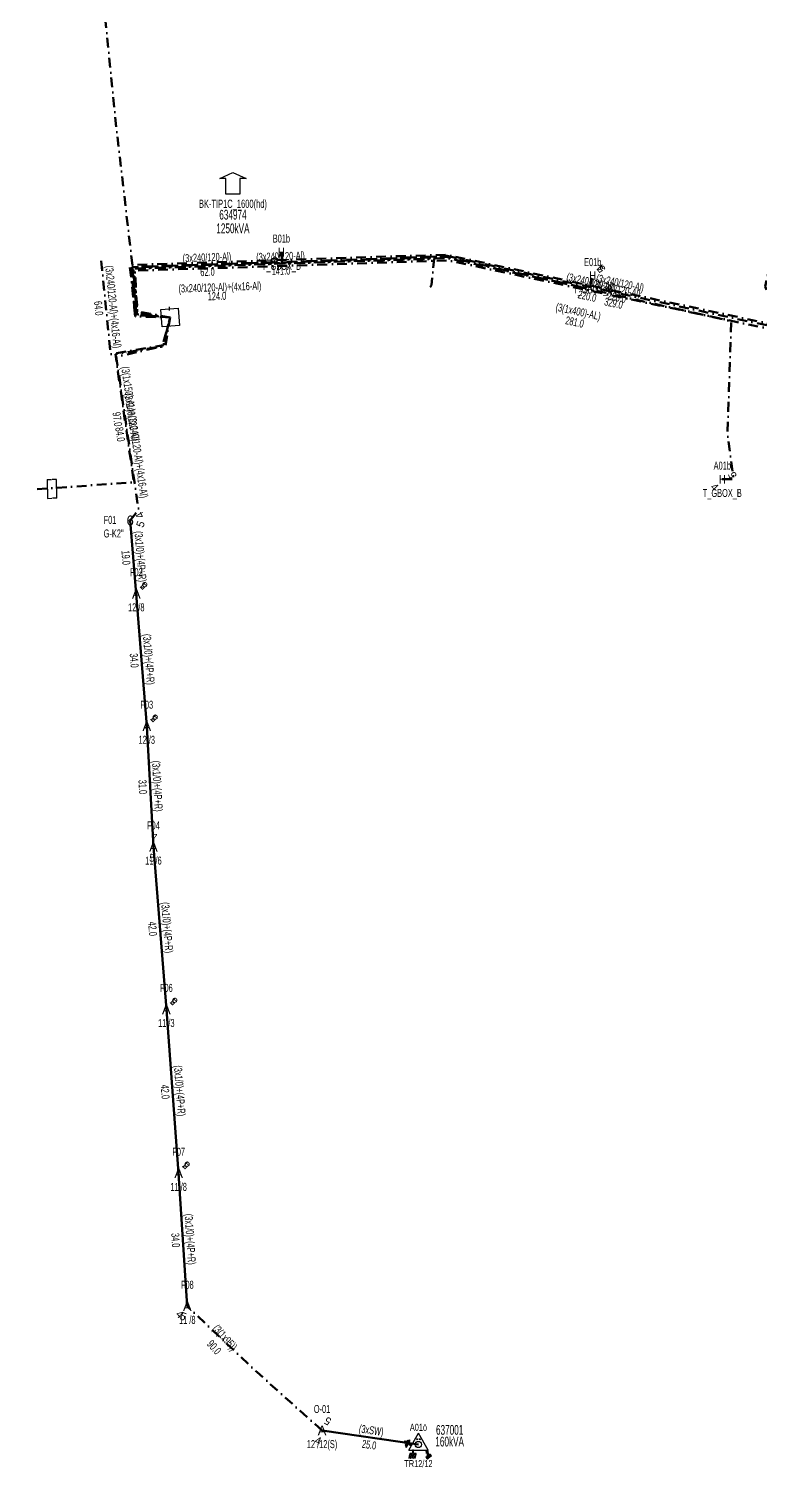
# Model space of a CAD drawing. Header units: millimetres. Extents: x 621691 to 622806, y 4076709 to 4077698.
# Drawn here: x 622211.1 to 622398.6, y 4076709.5 to 4077078.1 of the extents above; entities that cross this region are included whole.
import ezdxf
from ezdxf.enums import TextEntityAlignment as Align

# ---------------------------------------------------------------- set-up
doc = ezdxf.new("R2010")
doc.units = ezdxf.units.MM
doc.linetypes.add('DASHDOT', pattern=[5, 2.5, -1.25, 0, -1.25])
for name, color, linetype, lineweight in [('DIREK_BOX_MEVCUT', 5, 'Continuous', 25), ('DIREK_OG_MEVCUT', 16, 'Continuous', 25), ('HAT_AG_YERALTI_MEVCUT', 126, 'DASHDOT', 50), ('HAT_BOX_YERALTI_MEVCUT', 192, 'DASHDOT', 50), ('HAT_OG_HAVAI_MEVCUT', 48, 'Continuous', 70), ('HAT_OG_YERALTI_MEVCUT', 48, 'DASHDOT', 70), ('TRAFO_MEVCUT', 5, 'Continuous', 30), ('TRAFO_TADILAT_BYSK', 5, 'Continuous', 30)]:
    doc.layers.add(name, color=color, linetype=linetype, lineweight=lineweight)
doc.layers.add('NIA_AG', color=5, linetype='Continuous')
doc.styles.add('Direk', font='B_CAD')
doc.styles.get("Standard").update_dxf_attribs({"font": 'Arial'})

# ---------------------------------------------------------------- blocks, each defined once
blk = doc.blocks.new('AG_NIA', base_point=(-64.4296, 129.8924))
at = {"layer": 'NIA_AG'}
for p, q in [((-64.429604, 132.292432), (-65.529604, 132.292432)), ((-64.429604, 127.492432), (-64.429604, 132.292432)), ((-64.429604, 127.492432), (-65.529604, 127.492432))]:
    blk.add_line(p, q, dxfattribs=at)
blk = doc.blocks.new('MEV_BINA_KARE')
at = {"layer": 'TRAFO_MEVCUT', "linetype": 'Continuous'}
for p, q in [((-2.25, -2.25), (-2.25, 2.25)), ((-2.25, 2.25), (2.25, 2.25)), ((0, 1.8), (0, 2.7)), ((2.25, 2.25), (2.25, -2.25)), ((2.25, -2.25), (-2.25, -2.25))]:
    blk.add_line(p, q, dxfattribs=at)
blk = doc.blocks.new('MEV_BETKOSK')
at = {"layer": 'TRAFO_MEVCUT', "linetype": 'Continuous'}
for p, q in [((-3.4, 2), (0, 3.6)), ((-1.8, 2), (-3.4, 2)), ((-1.8, -2), (-1.8, 2)), ((0, 3.6), (3.4, 2)), ((3.4, 2), (1.8, 2)), ((1.8, 2), (1.8, -2)), ((1.8, -2), (-1.8, -2))]:
    blk.add_line(p, q, dxfattribs=at)
blk = doc.blocks.new('MEV_DIREK_OZEL')
h = blk.add_hatch(color=32)
h.paths.add_polyline_path([(-2.12, 1), (-2.34, 1.12), (-3.29, -0.52), (-3.08, -0.65), (-2.65, 0.09), (-1.88, -0.36), (-1.78, -0.19), (-2.55, 0.26)])
h.paths.add_polyline_path([(-3.44, -0.15), (-3.31, -0.22), (-2.59, 1.01), (-2.72, 1.09)])
h.paths.add_polyline_path([(-3.52, 0.32), (-3.39, 0.24), (-3.03, 0.85), (-3.16, 0.92)])
h.paths.add_polyline_path([(-3.56, 0.84), (-3.64, 0.71), (-3.51, 0.63), (-3.43, 0.76)])
h.paths.add_polyline_path([(-1.49, -2.34), (-2.24, -2.34), (-2.5, -3.47), (-2.4, -3.47), (-2.19, -2.54), (-1.89, -2.54), (-2.1, -3.47), (-2, -3.47), (-1.79, -2.54), (-1.49, -2.54), (-1.7, -3.48), (-1.6, -3.48), (-1.39, -2.54), (-1.09, -2.54), (-1.3, -3.48), (-1.2, -3.48), (-0.99, -2.54), (-0.69, -2.55), (-0.9, -3.48), (-0.8, -3.48), (-0.54, -2.35), (-1.29, -2.34), (-1.29, -1.44), (-1.49, -1.44)])
at = {"layer": 'TRAFO_MEVCUT'}
for points in [[(2.4, -1.57), (2.17, -1.92), (2.12, -1.44), (1.99, -1.44), (2.06, -2.32), (2.29, -1.96), (2.35, -2.67), (2.14, -2.67), (2.44, -2.87), (2.45, -2.86), (2.69, -2.49), (2.49, -2.63)], [(2.4, -1.57), (2.17, -1.92), (2.12, -1.44), (1.99, -1.44), (2.06, -2.32), (2.29, -1.96), (2.35, -2.67), (2.14, -2.67), (2.44, -2.87), (2.02, -3.19), (2.24, -3.79), (2.3, -3.74), (2.13, -3.26), (2.3, -3.13), (2.48, -3.6), (2.54, -3.56), (2.36, -3.08), (2.54, -2.94), (2.72, -3.42), (2.78, -3.38), (2.6, -2.9), (2.78, -2.76), (2.95, -3.24), (3.01, -3.2), (2.84, -2.72), (3.01, -2.58), (3.19, -3.06), (3.25, -3.01), (3.03, -2.42), (2.45, -2.86), (2.69, -2.49), (2.49, -2.63)], [(3.01, -2.58), (3.19, -3.06), (3.25, -3.01), (3.03, -2.42), (2.45, -2.86), (2.69, -2.49), (2.49, -2.63), (2.4, -1.57), (2.17, -1.92), (2.12, -1.44), (1.99, -1.44), (2.06, -2.32), (2.29, -1.96), (2.35, -2.67), (2.14, -2.67), (2.44, -2.87), (2.02, -3.19), (2.24, -3.79), (2.3, -3.74), (2.13, -3.26), (2.3, -3.13), (2.48, -3.6), (2.54, -3.56), (2.36, -3.08), (2.54, -2.94), (2.72, -3.42), (2.78, -3.38), (2.6, -2.9), (2.78, -2.76), (2.95, -3.24), (3.01, -3.2), (2.84, -2.72)]]:
    blk.add_hatch(color=32, dxfattribs=at).paths.add_polyline_path(points)
at = {"layer": 'TRAFO_MEVCUT', "linetype": 'Continuous'}
for p, q in [((-2.5, -1.44), (0, 2.89)), ((2.5, -1.44), (0, 2.89)), ((-2.5, -1.44), (2.5, -1.44))]:
    blk.add_line(p, q, dxfattribs=at)
at = {"layer": 'TRAFO_MEVCUT', "color": 32, "flags": 128}
blk.add_lwpolyline([(1.99, -1.44), (2.12, -1.44), (2.17, -1.92), (2.4, -1.57), (2.49, -2.63), (2.69, -2.49), (2.45, -2.86), (3.03, -2.42), (3.25, -3.01), (3.19, -3.06), (3.01, -2.58), (2.84, -2.72), (3.01, -3.2), (2.95, -3.24), (2.78, -2.76), (2.6, -2.9), (2.78, -3.38), (2.72, -3.42), (2.54, -2.94), (2.36, -3.08), (2.54, -3.56), (2.48, -3.6), (2.3, -3.13), (2.13, -3.26), (2.3, -3.74), (2.24, -3.79), (2.02, -3.19), (2.44, -2.87), (2.14, -2.67), (2.35, -2.67), (2.29, -1.96), (2.06, -2.32), (1.99, -1.44)], dxfattribs=at)
at = {"layer": 'TRAFO_MEVCUT', "linetype": 'Continuous'}
for centre, radius in [((0, 0), 0.804), ((-0.34, 1.34), 0.12), ((0.34, 1.34), 0.12)]:
    blk.add_circle(centre, radius, dxfattribs=at)
at = {"layer": 'TRAFO_TADILAT_BYSK', "color": 32, "flags": 128}
for points in [[(-3.51, 0.63), (-3.43, 0.76), (-3.56, 0.84), (-3.64, 0.71), (-3.51, 0.63)], [(-3.39, 0.24), (-3.03, 0.85), (-3.16, 0.92), (-3.52, 0.32), (-3.39, 0.24)], [(-3.31, -0.22), (-2.59, 1.01), (-2.72, 1.09), (-3.44, -0.15), (-3.31, -0.22)], [(-1.78, -0.19), (-2.55, 0.26), (-2.12, 1), (-2.34, 1.12), (-3.29, -0.52), (-3.08, -0.65), (-2.65, 0.09), (-1.88, -0.36), (-1.78, -0.19)], [(-1.29, -1.44), (-1.49, -1.44), (-1.49, -2.34), (-2.24, -2.34), (-2.5, -3.47), (-2.4, -3.47), (-2.19, -2.54), (-1.89, -2.54), (-2.1, -3.47), (-2, -3.47), (-1.79, -2.54), (-1.49, -2.54), (-1.7, -3.48), (-1.6, -3.48), (-1.39, -2.54), (-1.09, -2.54), (-1.3, -3.48), (-1.2, -3.48), (-0.99, -2.54), (-0.69, -2.55), (-0.9, -3.48), (-0.8, -3.48), (-0.54, -2.35), (-1.29, -2.34), (-1.29, -1.44)]]:
    blk.add_lwpolyline(points, dxfattribs=at)

msp = doc.modelspace()

# ---------------------------------------------------------------- linework, layer by layer
at = {"layer": 'HAT_AG_YERALTI_MEVCUT', "flags": 128}
for points in [[(622229.714429, 4077018.560548), (622232.106593, 4076994.694398), (622245.614394, 4076996.987235), (622247.37028, 4077004.0952)], [(622247.37028, 4077004.0952), (622238.804204, 4077005.211896), (622237.941139, 4077016.541738), (622281.165964, 4077018.074757), (622315.007542, 4077019.106462), (622314.299694, 4077012.352414), (622313.518841, 4077011.175506)], [(622213.287703, 4076960.072276), (622238.061976, 4076961.867481), (622233.32855, 4076994.703287), (622245.341022, 4076996.697058), (622247.37028, 4077004.0952)]]:
    msp.add_lwpolyline(points, dxfattribs=at)
at = {"layer": 'HAT_BOX_YERALTI_MEVCUT', "flags": 128}
for points in [[(622468.027073, 4077051.37196), (622466.55514, 4077050.801201), (622412.458243, 4077077.84965), (622399.864835, 4077012.035408), (622404.245151, 4077000.427572), (622318.532295, 4077018.717749), (622238.352512, 4077016.057087), (622238.903568, 4077005.335401), (622247.37028, 4077004.0952)], [(622431.96159, 4076998.762491), (622430.132243, 4076992.434981), (622406.783554, 4077001.218193), (622317.935826, 4077020.17144), (622236.989625, 4077017.51038), (622238.415171, 4077004.356474), (622247.37028, 4077004.0952)], [(622388.835537, 4076962.623063), (622391.79225, 4076962.623063), (622390.149632, 4076974.011884), (622391.135203, 4077003.140983), (622318.121024, 4077019.613499), (622237.621403, 4077016.840874), (622238.47672, 4077004.925436), (622247.37028, 4077004.0952)], [(622275.86488, 4077020.804981), (622275.978271, 4077018.3421), (622237.720973, 4077016.930985), (622238.668014, 4077004.918513), (622247.37028, 4077004.0952)], [(622247.37028, 4077004.0952), (622239.066769, 4077005.317267), (622238.020039, 4077016.631919), (622313.363667, 4077019.172878), (622318.348095, 4077019.322411), (622337.13939, 4077015.185335), (622354.820595, 4077011.498535), (622355.642, 4077014.769)]]:
    msp.add_lwpolyline(points, dxfattribs=at)
at = {"layer": 'HAT_OG_HAVAI_MEVCUT'}
for p, q in [((622237.12, 4076952.079), (622238.682479, 4076933.30987)), ((622238.682479, 4076933.30987), (622241.366229, 4076899.377374)), ((622243.072049, 4076868.428703), (622241.366229, 4076899.377374)), ((622243.072049, 4076868.428703), (622246.378194, 4076826.811462)), ((622246.378194, 4076826.811462), (622249.535055, 4076784.828843)), ((622249.535055, 4076784.828843), (622251.749608, 4076750.753131)), ((622286.28, 4076718.92), (622310.976, 4076715.323))]:
    msp.add_line(p, q, dxfattribs=at)
at = {"layer": 'HAT_OG_YERALTI_MEVCUT', "flags": 128}
for points in [[(622247.37028, 4077004.0952), (622239.077573, 4077005.574039), (622233.594435, 4077052.494034), (622227.444457, 4077112.915491), (622232.175767, 4077179.159814), (622213.540931, 4077189.139125), (622211.128, 4077185.816)], [(622247.37028, 4077004.0952), (622238.246808, 4077004.687791), (622237.534034, 4077016.999329), (622295.787048, 4077018.943256), (622318.312732, 4077019.848209), (622389.300052, 4077004.427171), (622405.730328, 4077000.93934), (622465.397832, 4076977.546668), (622488.397306, 4076967.088206)], [(622237.12, 4076952.079), (622239.248161, 4076954.825834), (622233.555074, 4076994.011532), (622246.148482, 4076996.858737), (622247.37028, 4077004.0952)], [(622286.28, 4076718.92), (622269.63156, 4076733.836014), (622251.749608, 4076750.753131)]]:
    msp.add_lwpolyline(points, dxfattribs=at)

# ---------------------------------------------------------------- block references
at = {"layer": 'NIA_AG'}
for p, rotation in [((622215.898348, 4076960.132908), 181.330439), ((622218.286355, 4076960.188369), 1.330438999999999)]:
    msp.add_blockref('AG_NIA', p, dxfattribs=dict(at, rotation=rotation))
at = {"layer": 'TRAFO_MEVCUT'}
for name, p in [('MEV_BETKOSK', (622263.444629, 4077037.669519)), ('MEV_DIREK_OZEL', (622310.976, 4076715.323))]:
    msp.add_blockref(name, p, dxfattribs=at)
at = {"layer": 'TRAFO_MEVCUT', "rotation": 4.398705}
msp.add_blockref('MEV_BINA_KARE', (622247.37028, 4077004.0952), dxfattribs=at)

# ---------------------------------------------------------------- texts
at = {"layer": 'DIREK_BOX_MEVCUT', "width": 0.53}
for s, p in [('B01b', (622275.86488, 4077024.304981)), ('T_GBOX_B', (622275.86488, 4077017.304981)), ('E01b', (622355.642, 4077018.269)), ('T_GBOX_B', (622355.642, 4077011.269)), ('A01b', (622388.835537, 4076966.123063)), ('T_GBOX_B', (622388.835537, 4076959.123063))]:
    msp.add_text(s, height=2.05, dxfattribs=at).set_placement(p, align=Align.MIDDLE_CENTER)
at = {"layer": 'DIREK_BOX_MEVCUT', "style": 'Direk', "width": 0.8}
for p in [(622275.86488, 4077020.804981), (622355.642, 4077014.769), (622388.835537, 4076962.623063)]:
    msp.add_text('H', height=2.25, dxfattribs=at).set_placement(p, align=Align.MIDDLE_CENTER)
at = {"layer": 'DIREK_BOX_MEVCUT', "color": 32, "style": 'Direk'}
for s, rotation, p in [('5', 316.318014, (622273.931046, 4077018.780065)), ('4', 315.000001, (622273.884981, 4077018.825082)), ('4', 495.000001, (622357.621899, 4077016.748899)), ('5', 127.950655, (622357.849914, 4077016.490951)), ('5', 112.500002, (622391.4224, 4076963.694577)), ('4', 315.000001, (622386.855638, 4076960.643164))]:
    msp.add_text(s, height=2, rotation=rotation, dxfattribs=at).set_placement(p, align=Align.MIDDLE_CENTER)
at = {"layer": 'DIREK_OG_MEVCUT', "width": 0.53}
for s, p in [('F01', (622231.945087, 4076952.23159)), ("G-K2''", (622232.893821, 4076948.751497)), ('F02', (622238.682479, 4076938.80987)), ('12 /8', (622238.682479, 4076929.80987)), ('F03', (622241.366229, 4076904.877374)), ('12 /3', (622241.366229, 4076895.877374)), ('F04', (622243.072049, 4076873.928703)), ('11 /6', (622243.072049, 4076864.928703)), ('F06', (622246.378194, 4076832.311462)), ('11 /3', (622246.378194, 4076823.311462)), ('F07', (622249.535055, 4076790.328843)), ('11 /8', (622249.535055, 4076781.328843)), ('F08', (622251.749608, 4076756.253131)), ('11 /8', (622251.749608, 4076747.253131)), ('O-01', (622286.28, 4076724.42)), ('12 /12(S)', (622286.28, 4076715.42))]:
    msp.add_text(s, height=2.05, dxfattribs=at).set_placement(p, align=Align.MIDDLE_CENTER)
at = {"layer": 'DIREK_OG_MEVCUT', "style": 'Direk'}
for s, p in [('6', (622237.12, 4076952.079)), ('A', (622238.682479, 4076933.30987)), ('A', (622241.366229, 4076899.377374)), ('A', (622243.072049, 4076868.428703)), ('A', (622246.378194, 4076826.811462)), ('A', (622249.535055, 4076784.828843)), ('A', (622251.749608, 4076750.753131)), ('A', (622286.28, 4076718.92))]:
    msp.add_text(s, height=2.5, dxfattribs=at).set_placement(p, align=Align.MIDDLE_CENTER)
at = {"layer": 'DIREK_OG_MEVCUT', "color": 32, "style": 'Direk'}
for s, rotation, p in [('4', 478.495672, (622239.580789, 4076953.414859)), ('5', 70.271818, (622239.755653, 4076951.133837)), ('5', 137.379374, (622240.578474, 4076935.37026)), ('4', 497.26108, (622240.582724, 4076935.366341)), ('5', 137.26108, (622243.266473, 4076901.433845)), ('4', 496.577412, (622243.290876, 4076901.411024)), ('4', 535.42482, (622243.295397, 4076871.219781)), ('5', 353.13723, (622242.737472, 4076865.648764)), ('5', 137.271069, (622248.27808, 4076828.868264)), ('4', 497.150118, (622248.282418, 4076828.864249)), ('5', 137.150118, (622251.439279, 4076786.88163)), ('4', 496.85919, (622251.449678, 4076786.871934)), ('4', 316.85919, (622249.834986, 4076748.710039)), ('5', 338.294087, (622250.714049, 4076748.151666)), ('5', 148.606161, (622287.73857, 4076721.310099)), ('4', 339.070774, (622285.279799, 4076716.304737))]:
    msp.add_text(s, height=2, rotation=rotation, dxfattribs=at).set_placement(p, align=Align.MIDDLE_CENTER)
at = {"layer": 'HAT_AG_YERALTI_MEVCUT', "lineweight": 30, "width": 0.53}
for s, rotation, p in [('(3x240/120-Al)+(4x16-Al)', 275.723781, (622231.756273, 4077006.712246)), ('(3x240/120-Al)+(4x16-Al)', 2.031211, (622260.136892, 4077010.834438)), ('(3x240/120-Al)', 278.20293, (622236.536567, 4076978.406662))]:
    msp.add_text(s, height=2.05, rotation=rotation, dxfattribs=at).set_placement(p, align=Align.CENTER)
for s, rotation, p in [('64.0', 275.723781, (622230.064749, 4077006.5427)), ('124.0', 2.031211, (622259.315286, 4077010.592493)), ('97.0', 278.20293, (622234.853959, 4076978.164106))]:
    msp.add_text(s, height=2.05, rotation=rotation, dxfattribs=at).set_placement(p, align=Align.TOP_CENTER)
at = {"layer": 'HAT_BOX_YERALTI_MEVCUT', "lineweight": 30, "width": 0.53}
for rotation, p in [(362.112388, (622256.818291, 4077018.485965)), (1.931564, (622275.663203, 4077018.751916)), (347.286513, (622354.815178, 4077012.206401)), (347.919704, (622362.419256, 4077011.92636)), (347.954377, (622361.56611, 4077010.403945))]:
    msp.add_text('(3x240/120-Al)', height=2.05, rotation=rotation, dxfattribs=at).set_placement(p, align=Align.CENTER)
for s, rotation, p in [('62.0', 362.112388, (622256.880953, 4077016.78712)), ('141.0', 1.931564, (622275.720503, 4077017.052882)), ('220.0', 347.286513, (622354.441049, 4077010.548081)), ('329.0', 347.954377, (622361.211336, 4077008.741376)), ('226.0', 347.919704, (622362.063476, 4077010.264006))]:
    msp.add_text(s, height=2.05, rotation=rotation, dxfattribs=at).set_placement(p, align=Align.TOP_CENTER)
at = {"layer": 'HAT_OG_HAVAI_MEVCUT', "lineweight": 30, "width": 0.53}
for s, rotation, p in [('(3x1/0)+(4P+R)', 274.758933, (622238.748265, 4076942.765119)), ('(3x1/0)+(4P+R)', 274.522157, (622240.871708, 4076916.41064)), ('(3x1/0)+(4P+R)', 273.154821, (622243.067851, 4076883.949817)), ('(3x1/0)+(4P+R)', 274.542136, (622245.572452, 4076847.687396)), ('(3x1/0)+(4P+R)', 274.300234, (622248.804232, 4076805.883888)), ('(3x1/0)+(4P+R)', 273.718377, (622251.490542, 4076767.846111)), ('(3xSW)', 351.712904, (622298.750602, 4076717.962573))]:
    msp.add_text(s, height=2.05, rotation=rotation, dxfattribs=at).set_placement(p, align=Align.CENTER)
for s, rotation, p in [('19.0', 274.758933, (622237.054125, 4076942.624081)), ('34.0', 274.522157, (622239.177, 4076916.276604)), ('31.0', 273.154821, (622241.370427, 4076883.856259)), ('42.0', 274.542136, (622243.877791, 4076847.552769)), ('42.0', 274.300234, (622247.109018, 4076805.756417)), ('34.0', 273.718377, (622249.794121, 4076767.735862)), ('25.0', 351.712904, (622298.505576, 4076716.280324))]:
    msp.add_text(s, height=2.05, rotation=rotation, dxfattribs=at).set_placement(p, align=Align.TOP_CENTER)
at = {"layer": 'HAT_OG_YERALTI_MEVCUT', "lineweight": 30, "width": 0.53}
for s, rotation, p in [('(3(1x400)-AL)', 347.743695, (622351.71892, 4077004.60943)), ('(3(1x150)-AL)+(3x240/120-Al)+(4x16-Al)', 278.266369, (622237.242787, 4076974.540892)), ('(3(1x95))', 311.785356, (622260.66441, 4076742.052959))]:
    msp.add_text(s, height=2.05, rotation=rotation, dxfattribs=at).set_placement(p, align=Align.CENTER)
for s, rotation, p in [('281.0', 347.743695, (622351.22844, 4077003.920141)), ('84.0', 278.266369, (622235.560449, 4076974.296474)), ('90.0', 311.785356, (622259.396811, 4076740.920177))]:
    msp.add_text(s, height=2.05, rotation=rotation, dxfattribs=at).set_placement(p, align=Align.TOP_CENTER)
at = {"layer": 'TRAFO_MEVCUT', "width": 0.6}
for s, height, p in [('BK-TIP1C_1600(hd)', 2.1, (622263.444629, 4077032.169519)), ('634974', 2.5, (622263.444629, 4077029.169519)), ('1250kVA', 2.5, (622263.444629, 4077025.669519)), ('A01ö', 1.8, (622310.976, 4076718.823)), ('637001', 2.5, (622318.976, 4076717.823)), ('160kVA', 2.5, (622318.976, 4076714.823))]:
    msp.add_text(s, height=height, dxfattribs=at).set_placement(p, align=Align.CENTER)
msp.add_text('TR12/12', height=1.8, dxfattribs=at).set_placement((622310.976, 4076711.323), align=Align.TOP_CENTER)

doc.saveas('drawing.dxf')
